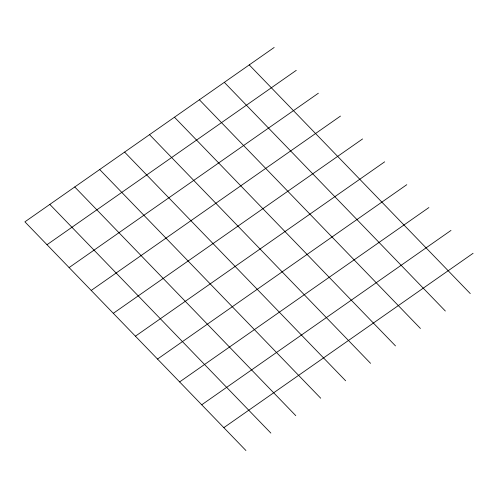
<?xml version="1.0" encoding="UTF-8"?>
<svg xmlns="http://www.w3.org/2000/svg" width="498" height="498" viewBox="0 0 498 498"><rect width="100%" height="100%" fill="white"/><g stroke="black" fill="none" stroke-linecap="round" stroke-linejoin="round"><path stroke-width="0.75" d="M274.168 47.472L24.9 221.84L245.931 450.528M47.005 244.711L296.273 70.343M69.104 267.575L318.378 93.213M91.209 290.446L340.483 116.078M113.314 313.317L362.581 138.948M135.419 336.181L384.686 161.819M157.517 359.052L406.791 184.683M179.622 381.922L428.896 207.554M201.727 404.787L450.995 230.425M223.832 427.658L473.1 253.289M249.243 64.908L470.274 293.596M224.318 82.344L445.349 311.032M199.387 99.781L420.424 328.468M174.462 117.217L395.493 345.905M149.537 134.659L370.568 363.341M124.606 152.095L345.643 380.783M99.681 169.532L320.712 398.219M74.756 186.968L295.787 415.656M49.825 204.404L270.862 433.092"/></g></svg>
